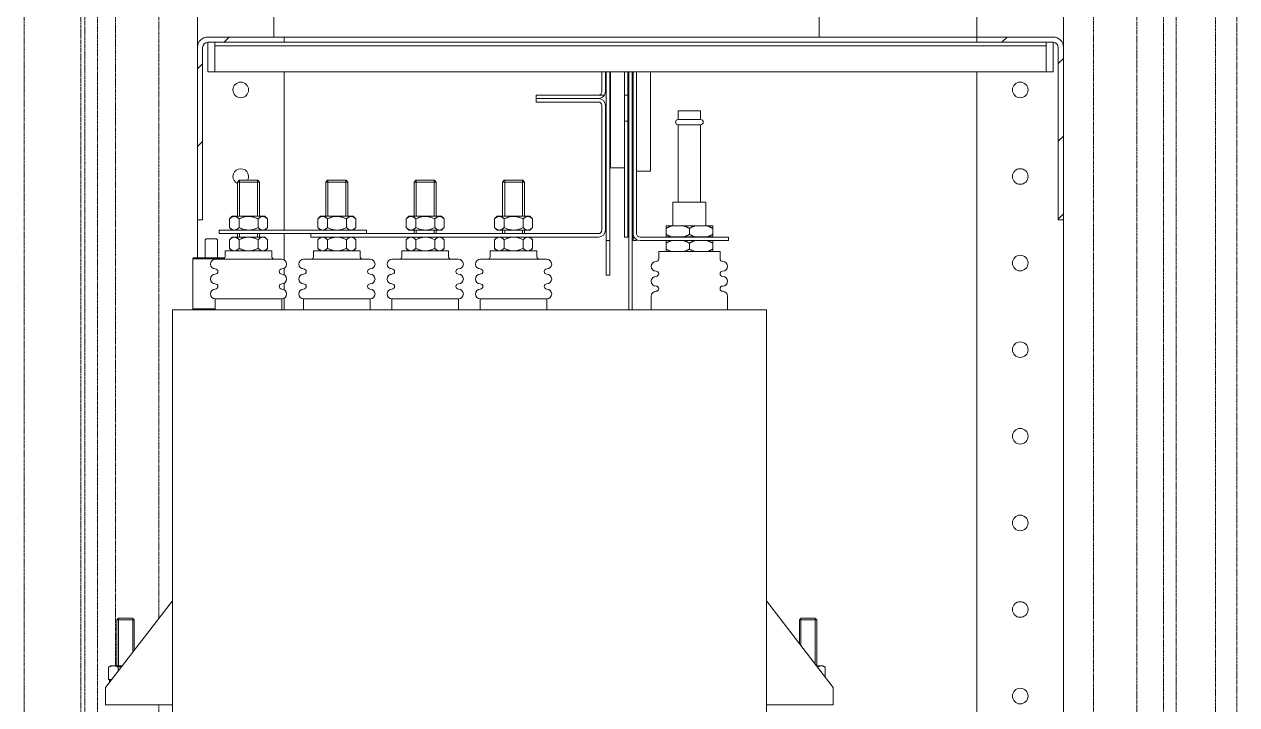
# Model space of a CAD drawing. Header units: millimetres. Extents: x 0 to 8410, y 0 to 5940.
# Drawn here: x 2028 to 2728, y 1581 to 1974 of the extents above; entities that cross this region are included whole.
import ezdxf

# ---------------------------------------------------------------- set-up
doc = ezdxf.new("R2010")
doc.units = ezdxf.units.MM
doc.header["$LTSCALE"] = 10
doc.linetypes.add('DOUBLE_DASH_CHAIN', pattern=[1.2403, 0.6614, -0.0827, 0.1654, -0.0827, 0.1654, -0.0827])
for name, color, linetype, lineweight, true_color in [('가시적인 것(ISO)', 3, 'Continuous', 5, 0x00ff00), ('가시적인 좁은 것(ISO)', 3, 'Continuous', 5, 0x00ff00), ('참조(ISO)', 6, 'DOUBLE_DASH_CHAIN', 5, 0xff00ff)]:
    doc.layers.add(name, color=color, linetype=linetype, lineweight=lineweight, true_color=true_color)
doc.layers.add('해치(ISO)', color=7, linetype='Continuous', lineweight=5)

msp = doc.modelspace()

# ---------------------------------------------------------------- hatches: boundary and pattern name
at = {"layer": '해치(ISO)'}
h = msp.add_hatch(dxfattribs=at)
h.set_pattern_fill('ANSI31', color=256, scale=254, style=0)
h.set_pattern_definition([(45, (0, 0), (-22.45064, 22.45064), [])])
edge = h.paths.add_edge_path()
edge.add_line((2127.56, 1860.83), (2130.56, 1860.83))
edge.add_line((2130.56, 1860.83), (2130.56, 1960.33))
edge.add_ellipse((2133.56, 1960.33), major_axis=(-3, 0), ratio=1, start_angle=270, end_angle=360, ccw=False)
edge.add_line((2133.56, 1963.33), (2177.56, 1963.33))
edge.add_line((2177.56, 1963.33), (2177.56, 1966.33))
edge.add_line((2177.56, 1966.33), (2133.56, 1966.33))
edge.add_ellipse((2133.56, 1960.33), major_axis=(0, 6), ratio=1, start_angle=0, end_angle=90)
edge.add_line((2127.56, 1960.33), (2127.56, 1860.83))
edge = h.paths.add_edge_path()
edge.add_line((2624.56, 1860.83), (2627.56, 1860.83))
edge.add_line((2627.56, 1860.83), (2627.56, 1960.33))
edge.add_ellipse((2621.56, 1960.33), major_axis=(6, 0), ratio=1, start_angle=0, end_angle=90)
edge.add_line((2621.56, 1966.33), (2577.56, 1966.33))
edge.add_line((2577.56, 1966.33), (2577.56, 1963.33))
edge.add_line((2577.56, 1963.33), (2621.56, 1963.33))
edge.add_ellipse((2621.56, 1960.33), major_axis=(0, 3), ratio=1, start_angle=270, end_angle=360, ccw=False)
edge.add_line((2624.56, 1960.33), (2624.56, 1860.83))

# ---------------------------------------------------------------- linework, layer by layer
at = {"layer": '가시적인 것(ISO)'}
for p, q in [((2127.56, 3028.53), (2127.56, 1960.33)), ((2627.56, 1960.33), (2627.56, 2102.08)), ((2577.56, 1966.33), (2577.56, 2066.63)), ((2171.56, 1966.33), (2171.56, 1986.33)), ((2486.56, 1966.33), (2486.56, 1986.33)), ((2127.56, 1960.33), (2127.56, 1860.83)), ((2130.56, 1860.83), (2130.56, 1960.33)), ((2177.56, 1966.33), (2133.56, 1966.33)), ((2133.56, 1963.33), (2177.56, 1963.33)), ((2133.56, 1960.33), (2133.56, 1963.33)), ((2133.56, 1946.33), (2133.56, 1960.33)), ((2137.56, 1961.33), (2137.56, 1963.33)), ((2137.56, 1946.33), (2137.56, 1961.33)), ((2617.56, 1961.33), (2137.56, 1961.33)), ((2177.56, 1963.33), (2177.56, 1966.33)), ((2177.56, 1966.33), (2577.56, 1966.33)), ((2577.56, 1963.33), (2177.56, 1963.33)), ((2621.56, 1966.33), (2577.56, 1966.33)), ((2577.56, 1966.33), (2577.56, 1963.33)), ((2577.56, 1963.33), (2621.56, 1963.33)), ((2617.56, 1963.33), (2617.56, 1961.33)), ((2617.56, 1961.33), (2617.56, 1946.33)), ((2621.56, 1960.33), (2621.56, 1963.33)), ((2621.56, 1946.33), (2621.56, 1960.33)), ((2624.56, 1960.33), (2624.56, 1860.83)), ((2627.56, 1860.83), (2627.56, 1960.33)), ((2133.56, 1946.33), (2137.56, 1946.33)), ((2137.56, 1946.33), (2617.56, 1946.33)), ((2177.56, 1854.83), (2177.56, 1946.33)), ((2361.06, 1934.83), (2361.06, 1946.33)), ((2363.06, 1946.33), (2363.06, 1934.83)), ((2363.56, 1946.33), (2363.56, 1848.83)), ((2365.56, 1848.83), (2365.56, 1946.33)), ((2366.06, 1922.83), (2366.06, 1946.33)), ((2374.06, 1946.33), (2374.06, 1932.83)), ((2376.06, 1932.83), (2376.06, 1946.33)), ((2376.56, 1946.33), (2376.56, 1808.83)), ((2378.56, 1808.83), (2378.56, 1946.33)), ((2379.06, 1946.33), (2379.06, 1852.83)), ((2381.06, 1852.83), (2381.06, 1946.33)), ((2389.06, 1946.33), (2389.06, 1920.83)), ((2577.56, 1256.83), (2577.56, 1946.33)), ((2617.56, 1946.33), (2621.56, 1946.33)), ((2323.06, 1932.83), (2359.06, 1932.83)), ((2323.06, 1930.83), (2323.06, 1932.83)), ((2359.06, 1932.83), (2362.53, 1932.83)), ((2374.06, 1917.83), (2374.06, 1932.83)), ((2374.06, 1932.83), (2376.06, 1932.83)), ((2376.06, 1932.83), (2376.06, 1917.83)), ((2359.06, 1930.83), (2323.06, 1930.83)), ((2323.06, 1928.83), (2323.06, 1930.83)), ((2359.06, 1930.83), (2323.06, 1930.83)), ((2323.06, 1928.83), (2359.06, 1928.83)), ((2361.06, 1926.83), (2361.06, 1854.83)), ((2363.06, 1854.83), (2363.06, 1926.83)), ((2366.06, 1922.83), (2366.06, 1890.83)), ((2389.06, 1888.83), (2389.06, 1920.83)), ((2405.06, 1923.73), (2418.06, 1923.73)), ((2405.06, 1923.73), (2405.06, 1918.73)), ((2405.06, 1918.73), (2418.06, 1918.73)), ((2418.06, 1923.73), (2418.06, 1918.73)), ((2374.06, 1917.83), (2376.06, 1917.83)), ((2374.06, 1850.83), (2374.06, 1917.83)), ((2376.06, 1917.83), (2376.06, 1850.83)), ((2405.06, 1915.73), (2418.06, 1915.73)), ((2405.06, 1915.73), (2405.06, 1871.03)), ((2418.06, 1915.73), (2418.06, 1871.03)), ((2374.06, 1890.83), (2366.06, 1890.83)), ((2151.71, 1883.63), (2150.71, 1882.63)), ((2151.71, 1883.63), (2162.41, 1883.63)), ((2162.41, 1883.63), (2163.41, 1882.63)), ((2202.71, 1883.63), (2201.71, 1882.63)), ((2202.71, 1883.63), (2213.41, 1883.63)), ((2213.41, 1883.63), (2214.41, 1882.63)), ((2253.71, 1883.63), (2252.71, 1882.63)), ((2253.71, 1883.63), (2264.41, 1883.63)), ((2264.41, 1883.63), (2265.41, 1882.63)), ((2304.71, 1883.63), (2303.71, 1882.63)), ((2304.71, 1883.63), (2315.41, 1883.63)), ((2315.41, 1883.63), (2316.41, 1882.63)), ((2381.06, 1888.83), (2389.06, 1888.83)), ((2163.41, 1882.63), (2150.71, 1882.63)), ((2150.71, 1882.63), (2150.71, 1862.83)), ((2163.41, 1882.63), (2163.41, 1862.83)), ((2214.41, 1882.63), (2201.71, 1882.63)), ((2201.71, 1882.63), (2201.71, 1862.83)), ((2214.41, 1882.63), (2214.41, 1862.83)), ((2265.41, 1882.63), (2252.71, 1882.63)), ((2252.71, 1882.63), (2252.71, 1862.83)), ((2265.41, 1882.63), (2265.41, 1862.83)), ((2316.41, 1882.63), (2303.71, 1882.63)), ((2303.71, 1882.63), (2303.71, 1862.83)), ((2316.41, 1882.63), (2316.41, 1862.83)), ((2402.06, 1871.03), (2421.06, 1871.03)), ((2402.06, 1871.03), (2402.06, 1857.33)), ((2421.06, 1871.03), (2421.06, 1857.33)), ((2147.6, 1862.83), (2146.1, 1861.33)), ((2166.53, 1862.83), (2147.6, 1862.83)), ((2166.53, 1862.83), (2168.03, 1861.33)), ((2198.6, 1862.83), (2197.1, 1861.33)), ((2217.53, 1862.83), (2198.6, 1862.83)), ((2217.53, 1862.83), (2219.03, 1861.33)), ((2249.6, 1862.83), (2248.1, 1861.33)), ((2268.53, 1862.83), (2249.6, 1862.83)), ((2268.53, 1862.83), (2270.03, 1861.33)), ((2300.6, 1862.83), (2299.1, 1861.33)), ((2319.53, 1862.83), (2300.6, 1862.83)), ((2319.53, 1862.83), (2321.03, 1861.33)), ((2127.56, 1860.83), (2127.56, 1838.83)), ((2127.56, 1860.83), (2130.56, 1860.83)), ((2146.1, 1856.33), (2146.1, 1861.33)), ((2147.6, 1854.83), (2146.1, 1856.33)), ((2151.58, 1856.33), (2151.58, 1861.33)), ((2162.55, 1856.33), (2162.55, 1861.33)), ((2166.53, 1854.83), (2168.03, 1856.33)), ((2168.03, 1856.33), (2168.03, 1861.33)), ((2197.1, 1856.33), (2197.1, 1861.33)), ((2198.6, 1854.83), (2197.1, 1856.33)), ((2202.58, 1856.33), (2202.58, 1861.33)), ((2213.55, 1856.33), (2213.55, 1861.33)), ((2217.53, 1854.83), (2219.03, 1856.33)), ((2219.03, 1856.33), (2219.03, 1861.33)), ((2248.1, 1856.33), (2248.1, 1861.33)), ((2249.6, 1854.83), (2248.1, 1856.33)), ((2253.58, 1856.33), (2253.58, 1861.33)), ((2264.55, 1856.33), (2264.55, 1861.33)), ((2268.53, 1854.83), (2270.03, 1856.33)), ((2270.03, 1856.33), (2270.03, 1861.33)), ((2299.1, 1856.33), (2299.1, 1861.33)), ((2300.6, 1854.83), (2299.1, 1856.33)), ((2304.58, 1856.33), (2304.58, 1861.33)), ((2315.55, 1856.33), (2315.55, 1861.33)), ((2319.53, 1854.83), (2321.03, 1856.33)), ((2321.03, 1856.33), (2321.03, 1861.33)), ((2401.33, 1857.33), (2398.06, 1857.33)), ((2398.06, 1852.43), (2398.06, 1855.83)), ((2401.33, 1857.33), (2408.3, 1857.33)), ((2414.83, 1857.33), (2408.3, 1857.33)), ((2411.56, 1852.43), (2411.56, 1855.83)), ((2414.83, 1857.33), (2421.8, 1857.33)), ((2425.06, 1857.33), (2421.8, 1857.33)), ((2425.06, 1852.43), (2425.06, 1855.83)), ((2624.56, 1860.83), (2627.56, 1860.83)), ((2627.56, 943.13), (2627.56, 1860.83)), ((2132.06, 1849.33), (2132.56, 1849.83)), ((2132.06, 1838.83), (2132.06, 1849.33)), ((2132.56, 1849.83), (2138.56, 1849.83)), ((2138.56, 1849.83), (2139.06, 1849.33)), ((2139.06, 1838.83), (2139.06, 1849.33)), ((2225.06, 1854.83), (2140.06, 1854.83)), ((2140.06, 1854.83), (2140.06, 1852.83)), ((2140.06, 1852.83), (2193.06, 1852.83)), ((2147.6, 1850.83), (2146.1, 1849.33)), ((2146.1, 1844.33), (2146.1, 1849.33)), ((2166.53, 1850.83), (2147.6, 1850.83)), ((2150.71, 1852.83), (2150.71, 1850.83)), ((2151.58, 1844.33), (2151.58, 1849.33)), ((2162.55, 1844.33), (2162.55, 1849.33)), ((2163.41, 1852.83), (2163.41, 1850.83)), ((2166.53, 1850.83), (2168.03, 1849.33)), ((2168.03, 1844.33), (2168.03, 1849.33)), ((2177.56, 1837.71), (2177.56, 1852.83)), ((2193.06, 1850.83), (2193.06, 1852.83)), ((2359.06, 1852.83), (2193.06, 1852.83)), ((2359.06, 1850.83), (2193.06, 1850.83)), ((2198.6, 1850.83), (2197.1, 1849.33)), ((2197.1, 1844.33), (2197.1, 1849.33)), ((2202.58, 1844.33), (2202.58, 1849.33)), ((2213.55, 1844.33), (2213.55, 1849.33)), ((2217.53, 1850.83), (2219.03, 1849.33)), ((2219.03, 1844.33), (2219.03, 1849.33)), ((2225.06, 1854.83), (2225.06, 1852.83)), ((2249.6, 1850.83), (2248.1, 1849.33)), ((2248.1, 1844.33), (2248.1, 1849.33)), ((2249.6, 1854.83), (2268.53, 1854.83)), ((2252.71, 1854.83), (2252.71, 1852.83)), ((2253.58, 1844.33), (2253.58, 1849.33)), ((2264.55, 1844.33), (2264.55, 1849.33)), ((2265.41, 1854.83), (2265.41, 1852.83)), ((2268.53, 1850.83), (2270.03, 1849.33)), ((2270.03, 1844.33), (2270.03, 1849.33)), ((2300.6, 1850.83), (2299.1, 1849.33)), ((2299.1, 1844.33), (2299.1, 1849.33)), ((2300.6, 1854.83), (2319.53, 1854.83)), ((2303.71, 1854.83), (2303.71, 1852.83)), ((2304.58, 1844.33), (2304.58, 1849.33)), ((2315.55, 1844.33), (2315.55, 1849.33)), ((2316.41, 1854.83), (2316.41, 1852.83)), ((2319.53, 1850.83), (2321.03, 1849.33)), ((2321.03, 1844.33), (2321.03, 1849.33)), ((2363.56, 1848.83), (2363.56, 1828.83)), ((2365.56, 1848.83), (2363.56, 1848.83)), ((2365.56, 1828.83), (2365.56, 1848.83)), ((2376.06, 1850.83), (2374.06, 1850.83)), ((2379.06, 1848.83), (2379.06, 1852.83)), ((2381.06, 1848.83), (2379.06, 1848.83)), ((2381.06, 1849.36), (2381.06, 1848.83)), ((2434.06, 1850.83), (2383.06, 1850.83)), ((2383.06, 1848.83), (2434.06, 1848.83)), ((2398.06, 1850.93), (2401.33, 1850.93)), ((2408.3, 1850.93), (2401.33, 1850.93)), ((2402.06, 1850.93), (2402.06, 1850.83)), ((2408.3, 1850.93), (2414.83, 1850.93)), ((2421.8, 1850.93), (2414.83, 1850.93)), ((2421.06, 1850.93), (2421.06, 1850.83)), ((2421.8, 1850.93), (2425.06, 1850.93)), ((2434.06, 1848.83), (2434.06, 1850.83)), ((2143.56, 1842.83), (2170.56, 1842.83)), ((2143.56, 1842.83), (2143.56, 1839.53)), ((2147.6, 1842.83), (2146.1, 1844.33)), ((2166.53, 1842.83), (2168.03, 1844.33)), ((2170.56, 1842.83), (2170.56, 1839.53)), ((2194.56, 1842.83), (2221.56, 1842.83)), ((2194.56, 1842.83), (2194.56, 1839.53)), ((2198.6, 1842.83), (2197.1, 1844.33)), ((2217.53, 1842.83), (2219.03, 1844.33)), ((2221.56, 1842.83), (2221.56, 1839.53)), ((2245.56, 1842.83), (2272.56, 1842.83)), ((2245.56, 1842.83), (2245.56, 1839.53)), ((2249.6, 1842.83), (2248.1, 1844.33)), ((2268.53, 1842.83), (2270.03, 1844.33)), ((2272.56, 1842.83), (2272.56, 1839.53)), ((2296.56, 1842.83), (2323.56, 1842.83)), ((2296.56, 1842.83), (2296.56, 1839.53)), ((2300.6, 1842.83), (2299.1, 1844.33)), ((2319.53, 1842.83), (2321.03, 1844.33)), ((2323.56, 1842.83), (2323.56, 1839.53)), ((2393.86, 1842.43), (2429.26, 1842.43)), ((2393.86, 1842.43), (2393.86, 1838.23)), ((2398.06, 1843.93), (2398.06, 1847.33)), ((2411.56, 1843.93), (2411.56, 1847.33)), ((2425.06, 1843.93), (2425.06, 1847.33)), ((2429.26, 1842.43), (2429.26, 1838.23)), ((2125.31, 1838.83), (2124.81, 1838.33)), ((2142.96, 1838.33), (2124.81, 1838.33)), ((2124.81, 1809.33), (2124.81, 1838.33)), ((2125.31, 1838.83), (2143.39, 1838.83)), ((2137.86, 1838.03), (2176.26, 1838.03)), ((2188.86, 1838.03), (2227.26, 1838.03)), ((2239.86, 1838.03), (2278.26, 1838.03)), ((2290.86, 1838.03), (2329.26, 1838.03)), ((2177.56, 1829.11), (2177.56, 1832.75)), ((2363.56, 1828.83), (2365.56, 1828.83)), ((2177.56, 1820.51), (2177.56, 1824.15)), ((2137.86, 1815.23), (2176.26, 1815.23)), ((2137.86, 1815.23), (2137.86, 1808.83)), ((2176.26, 1815.23), (2176.26, 1808.83)), ((2177.56, 1808.83), (2177.56, 1815.55)), ((2188.86, 1815.23), (2227.26, 1815.23)), ((2188.86, 1815.23), (2188.86, 1808.83)), ((2227.26, 1815.23), (2227.26, 1808.83)), ((2239.86, 1815.23), (2278.26, 1815.23)), ((2239.86, 1815.23), (2239.86, 1808.83)), ((2278.26, 1815.23), (2278.26, 1808.83)), ((2290.86, 1815.23), (2329.26, 1815.23)), ((2290.86, 1815.23), (2290.86, 1808.83)), ((2329.26, 1815.23), (2329.26, 1808.83)), ((2389.56, 1816.73), (2389.56, 1808.83)), ((2433.56, 1816.73), (2433.56, 1808.83)), ((2113.06, 1808.83), (2113.06, 1300.83)), ((2113.06, 1808.83), (2376.56, 1808.83)), ((2124.81, 1809.33), (2137.86, 1809.33)), ((2125.31, 1808.83), (2124.81, 1809.33)), ((2378.56, 1808.83), (2376.56, 1808.83)), ((2378.56, 1808.83), (2456.06, 1808.83)), ((2456.06, 1300.83), (2456.06, 1808.83)), ((2074.56, 1590.83), (2113.06, 1640.83)), ((2456.06, 1640.83), (2494.56, 1590.83)), ((2082.06, 1630.83), (2081.06, 1629.83)), ((2091.06, 1629.83), (2081.06, 1629.83)), ((2081.06, 1603.33), (2081.06, 1629.83)), ((2082.06, 1630.83), (2090.06, 1630.83)), ((2090.06, 1630.83), (2091.06, 1629.83)), ((2091.06, 1612.26), (2091.06, 1629.83)), ((2476.06, 1630.83), (2475.06, 1629.83)), ((2485.06, 1629.83), (2475.06, 1629.83)), ((2475.06, 1616.15), (2475.06, 1629.83)), ((2476.06, 1630.83), (2484.06, 1630.83)), ((2484.06, 1630.83), (2485.06, 1629.83)), ((2485.06, 1603.33), (2485.06, 1629.83)), ((2077.56, 1603.33), (2076.61, 1602.78)), ((2079.02, 1603.33), (2077.56, 1603.33)), ((2084.19, 1603.33), (2079.02, 1603.33)), ((2487.71, 1603.33), (2484.94, 1603.33)), ((2488.56, 1603.33), (2487.71, 1603.33)), ((2488.56, 1603.33), (2489.52, 1602.78)), ((2076.27, 1595.33), (2076.27, 1602.57)), ((2081.77, 1600.19), (2081.77, 1602.57)), ((2485.56, 1602.52), (2485.56, 1602.57)), ((2489.86, 1596.95), (2489.86, 1602.57)), ((2074.56, 1590.83), (2074.56, 1580.83)), ((2076.27, 1595.33), (2077.69, 1595.33)), ((2076.87, 1593.82), (2076.87, 1594.95)), ((2076.93, 1594.95), (2076.93, 1593.91)), ((2077.74, 1594.95), (2076.93, 1594.95)), ((2077.69, 1595.33), (2078.03, 1595.33)), ((2494.56, 1590.83), (2494.56, 1580.83)), ((2113.06, 1580.83), (2074.56, 1580.83)), ((2456.06, 1580.83), (2494.56, 1580.83))]:
    msp.add_line(p, q, dxfattribs=at)
for centre in [(2152.56, 1935.83), (2602.56, 1935.83), (2602.56, 1885.83), (2602.56, 1835.83), (2602.56, 1785.83), (2602.56, 1735.83), (2602.56, 1685.83), (2602.56, 1635.83), (2602.56, 1585.83)]:
    msp.add_circle(centre, 4.5, dxfattribs=at)
for centre, radius, start, end in [((2133.56, 1960.33), 6, 90, 180), ((2133.56, 1960.33), 3, 90, 180), ((2621.56, 1960.33), 6, 0, 90), ((2621.56, 1960.33), 3, 0, 90), ((2359.06, 1934.83), 2, 270, 0), ((2359.06, 1934.83), 4, 270, 330), ((2359.06, 1934.83), 4, 330, 0), ((2359.06, 1926.83), 4, 0, 90), ((2359.06, 1926.83), 2, 0, 90), ((2405.06, 1917.23), 1.5, 90, 270), ((2418.06, 1917.23), 1.5, 270, 90), ((2152.56, 1885.83), 4.5, 330.73242, 245.72535), ((2359.06, 1854.83), 4, 270, 0), ((2359.06, 1854.83), 2, 270, 0), ((2383.06, 1852.83), 4, 180, 270), ((2383.06, 1852.83), 2, 180, 270), ((2137.86, 1835.23), 2.8, 90, 270), ((2142.06, 1839.53), 1.5, 270, 0), ((2172.06, 1839.53), 1.5, 180, 270), ((2176.26, 1835.23), 2.8, 270, 90), ((2188.86, 1835.23), 2.8, 90, 270), ((2193.06, 1839.53), 1.5, 270, 0), ((2223.06, 1839.53), 1.5, 180, 270), ((2227.26, 1835.23), 2.8, 270, 90), ((2239.86, 1835.23), 2.8, 90, 270), ((2244.06, 1839.53), 1.5, 270, 0), ((2274.06, 1839.53), 1.5, 180, 270), ((2278.26, 1835.23), 2.8, 270, 90), ((2290.86, 1835.23), 2.8, 90, 270), ((2295.06, 1839.53), 1.5, 270, 0), ((2325.06, 1839.53), 1.5, 180, 270), ((2329.26, 1835.23), 2.8, 270, 90), ((2392.36, 1833.93), 2.8, 90, 270), ((2392.36, 1838.23), 1.5, 270, 0), ((2430.76, 1838.23), 1.5, 180, 270), ((2430.76, 1833.93), 2.8, 270, 90), ((2137.86, 1826.63), 2.8, 90, 270), ((2137.86, 1830.93), 1.5, 270, 90), ((2176.26, 1830.93), 1.5, 90, 270), ((2176.26, 1826.63), 2.8, 270, 90), ((2188.86, 1826.63), 2.8, 90, 270), ((2188.86, 1830.93), 1.5, 270, 90), ((2227.26, 1830.93), 1.5, 90, 270), ((2227.26, 1826.63), 2.8, 270, 90), ((2239.86, 1826.63), 2.8, 90, 270), ((2239.86, 1830.93), 1.5, 270, 90), ((2278.26, 1830.93), 1.5, 90, 270), ((2278.26, 1826.63), 2.8, 270, 90), ((2290.86, 1826.63), 2.8, 90, 270), ((2290.86, 1830.93), 1.5, 270, 90), ((2329.26, 1830.93), 1.5, 90, 270), ((2329.26, 1826.63), 2.8, 270, 90), ((2392.36, 1825.33), 2.8, 90, 270), ((2392.36, 1829.63), 1.5, 270, 90), ((2430.76, 1829.63), 1.5, 90, 270), ((2430.76, 1825.33), 2.8, 270, 90), ((2137.86, 1818.03), 2.8, 90, 270), ((2137.86, 1822.33), 1.5, 270, 90), ((2176.26, 1822.33), 1.5, 90, 270), ((2176.26, 1818.03), 2.8, 270, 90), ((2188.86, 1818.03), 2.8, 90, 270), ((2188.86, 1822.33), 1.5, 270, 90), ((2227.26, 1822.33), 1.5, 90, 270), ((2227.26, 1818.03), 2.8, 270, 90), ((2239.86, 1818.03), 2.8, 90, 270), ((2239.86, 1822.33), 1.5, 270, 90), ((2278.26, 1822.33), 1.5, 90, 270), ((2278.26, 1818.03), 2.8, 270, 90), ((2290.86, 1818.03), 2.8, 90, 270), ((2290.86, 1822.33), 1.5, 270, 90), ((2329.26, 1822.33), 1.5, 90, 270), ((2329.26, 1818.03), 2.8, 270, 90), ((2392.36, 1821.03), 1.5, 270, 90), ((2430.76, 1821.03), 1.5, 90, 270), ((2392.36, 1816.73), 2.8, 90, 180), ((2430.76, 1816.73), 2.8, 0, 90)]:
    msp.add_arc(centre, radius, start, end, dxfattribs=at)
for points, weights in [([(2151.58, 1861.33), (2148.84, 1864.07), (2146.1, 1861.33)], [1, 1.15470053838, 1]), ([(2162.55, 1861.33), (2157.06, 1864.07), (2151.58, 1861.33)], [1, 1.15470053838, 1]), ([(2168.03, 1861.33), (2165.29, 1864.07), (2162.55, 1861.33)], [1, 1.15470053838, 1]), ([(2202.58, 1861.33), (2199.84, 1864.07), (2197.1, 1861.33)], [1, 1.15470053838, 1]), ([(2213.55, 1861.33), (2208.06, 1864.07), (2202.58, 1861.33)], [1, 1.15470053838, 1]), ([(2219.03, 1861.33), (2216.29, 1864.07), (2213.55, 1861.33)], [1, 1.15470053838, 1]), ([(2253.58, 1861.33), (2250.84, 1864.07), (2248.1, 1861.33)], [1, 1.15470053838, 1]), ([(2264.55, 1861.33), (2259.06, 1864.07), (2253.58, 1861.33)], [1, 1.15470053838, 1]), ([(2270.03, 1861.33), (2267.29, 1864.07), (2264.55, 1861.33)], [1, 1.15470053838, 1]), ([(2304.58, 1861.33), (2301.84, 1864.07), (2299.1, 1861.33)], [1, 1.15470053838, 1]), ([(2315.55, 1861.33), (2310.06, 1864.07), (2304.58, 1861.33)], [1, 1.15470053838, 1]), ([(2321.03, 1861.33), (2318.29, 1864.07), (2315.55, 1861.33)], [1, 1.15470053838, 1]), ([(2146.1, 1856.33), (2148.84, 1853.59), (2151.58, 1856.33)], [1, 1.15470053838, 1]), ([(2151.58, 1856.33), (2157.06, 1853.59), (2162.55, 1856.33)], [1, 1.15470053838, 1]), ([(2162.55, 1856.33), (2165.29, 1853.59), (2168.03, 1856.33)], [1, 1.15470053838, 1]), ([(2197.1, 1856.33), (2199.84, 1853.59), (2202.58, 1856.33)], [1, 1.15470053838, 1]), ([(2202.58, 1856.33), (2208.06, 1853.59), (2213.55, 1856.33)], [1, 1.15470053838, 1]), ([(2213.55, 1856.33), (2216.29, 1853.59), (2219.03, 1856.33)], [1, 1.15470053838, 1]), ([(2248.1, 1856.33), (2250.84, 1853.59), (2253.58, 1856.33)], [1, 1.15470053838, 1]), ([(2253.58, 1856.33), (2259.06, 1853.59), (2264.55, 1856.33)], [1, 1.15470053838, 1]), ([(2264.55, 1856.33), (2267.29, 1853.59), (2270.03, 1856.33)], [1, 1.15470053838, 1]), ([(2299.1, 1856.33), (2301.84, 1853.59), (2304.58, 1856.33)], [1, 1.15470053838, 1]), ([(2304.58, 1856.33), (2310.06, 1853.59), (2315.55, 1856.33)], [1, 1.15470053838, 1]), ([(2315.55, 1856.33), (2318.29, 1853.59), (2321.03, 1856.33)], [1, 1.15470053838, 1]), ([(2401.33, 1857.33), (2399.78, 1856.82), (2398.06, 1855.83)], [1, 1.00814602319, 1]), ([(2398.06, 1855.83), (2398.06, 1856.82), (2398.06, 1857.33)], [1, 1.00814602319, 1]), ([(2411.56, 1855.83), (2409.85, 1856.82), (2408.3, 1857.33)], [1, 1.00814602319, 1]), ([(2414.83, 1857.33), (2413.28, 1856.82), (2411.56, 1855.83)], [1, 1.00814602319, 1]), ([(2425.06, 1855.83), (2423.35, 1856.82), (2421.8, 1857.33)], [1, 1.00814602319, 1]), ([(2425.06, 1857.33), (2425.06, 1856.82), (2425.06, 1855.83)], [1, 1.00814602319, 1]), ([(2151.58, 1849.33), (2148.84, 1852.07), (2146.1, 1849.33)], [1, 1.15470053838, 1]), ([(2162.55, 1849.33), (2157.06, 1852.07), (2151.58, 1849.33)], [1, 1.15470053838, 1]), ([(2168.03, 1849.33), (2165.29, 1852.07), (2162.55, 1849.33)], [1, 1.15470053838, 1]), ([(2202.58, 1849.33), (2199.84, 1852.07), (2197.1, 1849.33)], [1, 1.15470053838, 1]), ([(2213.55, 1849.33), (2208.06, 1852.07), (2202.58, 1849.33)], [1, 1.15470053838, 1]), ([(2219.03, 1849.33), (2216.29, 1852.07), (2213.55, 1849.33)], [1, 1.15470053838, 1]), ([(2253.58, 1849.33), (2250.84, 1852.07), (2248.1, 1849.33)], [1, 1.15470053838, 1]), ([(2264.55, 1849.33), (2259.06, 1852.07), (2253.58, 1849.33)], [1, 1.15470053838, 1]), ([(2270.03, 1849.33), (2267.29, 1852.07), (2264.55, 1849.33)], [1, 1.15470053838, 1]), ([(2304.58, 1849.33), (2301.84, 1852.07), (2299.1, 1849.33)], [1, 1.15470053838, 1]), ([(2315.55, 1849.33), (2310.06, 1852.07), (2304.58, 1849.33)], [1, 1.15470053838, 1]), ([(2321.03, 1849.33), (2318.29, 1852.07), (2315.55, 1849.33)], [1, 1.15470053838, 1]), ([(2398.06, 1850.93), (2398.06, 1851.44), (2398.06, 1852.43)], [1, 1.00814602319, 1]), ([(2398.06, 1852.43), (2399.78, 1851.44), (2401.33, 1850.93)], [1, 1.00814602319, 1]), ([(2401.33, 1848.83), (2399.78, 1848.32), (2398.06, 1847.33)], [1, 1.00814602319, 1]), ([(2398.06, 1847.33), (2398.06, 1848.32), (2398.06, 1848.83)], [1, 1.00814602319, 1]), ([(2408.3, 1850.93), (2409.85, 1851.44), (2411.56, 1852.43)], [1, 1.00814602319, 1]), ([(2411.56, 1847.33), (2409.85, 1848.32), (2408.3, 1848.83)], [1, 1.00814602319, 1]), ([(2411.56, 1852.43), (2413.28, 1851.44), (2414.83, 1850.93)], [1, 1.00814602319, 1]), ([(2414.83, 1848.83), (2413.28, 1848.32), (2411.56, 1847.33)], [1, 1.00814602319, 1]), ([(2421.8, 1850.93), (2423.35, 1851.44), (2425.06, 1852.43)], [1, 1.00814602319, 1]), ([(2425.06, 1847.33), (2423.35, 1848.32), (2421.8, 1848.83)], [1, 1.00814602319, 1]), ([(2425.06, 1852.43), (2425.06, 1851.44), (2425.06, 1850.93)], [1, 1.00814602319, 1]), ([(2425.06, 1848.83), (2425.06, 1848.32), (2425.06, 1847.33)], [1, 1.00814602319, 1]), ([(2146.1, 1844.33), (2148.84, 1841.59), (2151.58, 1844.33)], [1, 1.15470053838, 1]), ([(2151.58, 1844.33), (2157.06, 1841.59), (2162.55, 1844.33)], [1, 1.15470053838, 1]), ([(2162.55, 1844.33), (2165.29, 1841.59), (2168.03, 1844.33)], [1, 1.15470053838, 1]), ([(2197.1, 1844.33), (2199.84, 1841.59), (2202.58, 1844.33)], [1, 1.15470053838, 1]), ([(2202.58, 1844.33), (2208.06, 1841.59), (2213.55, 1844.33)], [1, 1.15470053838, 1]), ([(2213.55, 1844.33), (2216.29, 1841.59), (2219.03, 1844.33)], [1, 1.15470053838, 1]), ([(2248.1, 1844.33), (2250.84, 1841.59), (2253.58, 1844.33)], [1, 1.15470053838, 1]), ([(2253.58, 1844.33), (2259.06, 1841.59), (2264.55, 1844.33)], [1, 1.15470053838, 1]), ([(2264.55, 1844.33), (2267.29, 1841.59), (2270.03, 1844.33)], [1, 1.15470053838, 1]), ([(2299.1, 1844.33), (2301.84, 1841.59), (2304.58, 1844.33)], [1, 1.15470053838, 1]), ([(2304.58, 1844.33), (2310.06, 1841.59), (2315.55, 1844.33)], [1, 1.15470053838, 1]), ([(2315.55, 1844.33), (2318.29, 1841.59), (2321.03, 1844.33)], [1, 1.15470053838, 1]), ([(2398.06, 1842.43), (2398.06, 1842.94), (2398.06, 1843.93)], [1, 1.00814602319, 1]), ([(2398.06, 1843.93), (2399.78, 1842.94), (2401.33, 1842.43)], [1, 1.00814602319, 1]), ([(2408.3, 1842.43), (2409.85, 1842.94), (2411.56, 1843.93)], [1, 1.00814602319, 1]), ([(2411.56, 1843.93), (2413.28, 1842.94), (2414.83, 1842.43)], [1, 1.00814602319, 1]), ([(2421.8, 1842.43), (2423.35, 1842.94), (2425.06, 1843.93)], [1, 1.00814602319, 1]), ([(2425.06, 1843.93), (2425.06, 1842.94), (2425.06, 1842.43)], [1, 1.00814602319, 1]), ([(2079.02, 1603.33), (2077.75, 1603.33), (2076.27, 1602.57)], [1, 1.0379548493, 1]), ([(2081.77, 1602.57), (2080.3, 1603.33), (2079.02, 1603.33)], [1, 1.0379548493, 1]), ([(2084.01, 1603.09), (2082.94, 1602.91), (2081.77, 1602.57)], [1.01868659343, 1.01662812103, 1]), ([(2487.71, 1603.33), (2486.71, 1603.33), (2485.56, 1602.57)], [1, 1.0379548493, 1]), ([(2489.86, 1602.57), (2488.7, 1603.33), (2487.71, 1603.33)], [1, 1.0379548493, 1]), ([(2076.27, 1602.57), (2076.45, 1602.68), (2076.61, 1602.78)], [1, 1.00549365831, 1.00939699116]), ([(2485.56, 1602.57), (2485.54, 1602.58), (2485.51, 1602.58)], [1, 1.00032605255, 1.00064650316]), ([(2076.87, 1594.95), (2077.06, 1595.15), (2077.24, 1595.33)], [1, 1.00021752924, 1]), ([(2077.31, 1595.33), (2077.13, 1595.15), (2076.93, 1594.95)], [1, 1.00021752924, 1])]:
    msp.add_rational_spline(points, weights, degree=2, dxfattribs=at)
at = {"layer": '가시적인 좁은 것(ISO)'}
for p, q in [((2151.92, 1883.63), (2151.92, 1862.83)), ((2162.21, 1862.83), (2162.21, 1883.63)), ((2202.92, 1883.63), (2202.92, 1862.83)), ((2213.21, 1862.83), (2213.21, 1883.63)), ((2253.92, 1883.63), (2253.92, 1862.83)), ((2264.21, 1862.83), (2264.21, 1883.63)), ((2304.92, 1883.63), (2304.92, 1862.83)), ((2315.21, 1862.83), (2315.21, 1883.63)), ((2151.92, 1852.83), (2151.92, 1850.83)), ((2162.21, 1850.83), (2162.21, 1852.83)), ((2253.92, 1854.83), (2253.92, 1852.83)), ((2264.21, 1852.83), (2264.21, 1854.83)), ((2304.92, 1854.83), (2304.92, 1852.83)), ((2315.21, 1852.83), (2315.21, 1854.83)), ((2403.56, 1850.93), (2403.56, 1850.83)), ((2419.57, 1850.83), (2419.57, 1850.93)), ((2081.96, 1630.73), (2081.96, 1603.33)), ((2090.17, 1611.09), (2090.17, 1630.73)), ((2475.96, 1630.73), (2475.96, 1614.99)), ((2484.17, 1604.33), (2484.17, 1630.73))]:
    msp.add_line(p, q, dxfattribs=at)
at = {"layer": '참조(ISO)', "ltscale": 0.362576}
msp.add_line((2069.86, 2988.53), (2069.86, 1320.13), dxfattribs=at)
at = {"layer": '참조(ISO)', "ltscale": 0.363029}
msp.add_line((2080.26, 2963.13), (2080.26, 1603.33), dxfattribs=at)
at = {"layer": '참조(ISO)', "ltscale": 0.362446}
msp.add_line((2027.56, 1000.83), (2027.56, 2960.83), dxfattribs=at)
at = {"layer": '참조(ISO)', "ltscale": 0.363073}
msp.add_line((2727.56, 2554.43), (2727.56, 1000.83), dxfattribs=at)
at = {"layer": '참조(ISO)', "ltscale": 0.362627}
msp.add_line((2669.86, 1158.53), (2669.86, 2503.33), dxfattribs=at)
at = {"layer": '참조(ISO)', "ltscale": 0.362625}
msp.add_line((2685.26, 2503.33), (2685.26, 983.13), dxfattribs=at)
at = {"layer": '참조(ISO)', "ltscale": 0.36314}
for p, q in [((2692.56, 1048.53), (2692.56, 2503.33)), ((2715.26, 2503.33), (2715.26, 1048.53))]:
    msp.add_line(p, q, dxfattribs=at)
at = {"layer": '참조(ISO)', "ltscale": 0.363051}
for p, q in [((2060.26, 1340.83), (2060.26, 2110.83)), ((2062.56, 2110.83), (2062.56, 1340.83))]:
    msp.add_line(p, q, dxfattribs=at)
at = {"layer": '참조(ISO)', "ltscale": 0.361783}
msp.add_line((2105.26, 1630.7), (2105.26, 2110.83), dxfattribs=at)
at = {"layer": '참조(ISO)', "ltscale": 0.362933}
msp.add_line((2644.86, 2110.83), (2644.86, 1183.53), dxfattribs=at)
at = {"layer": '참조(ISO)', "ltscale": 0.364206}
msp.add_line((2105.26, 1318.83), (2105.26, 1580.83), dxfattribs=at)

doc.saveas('drawing.dxf')
